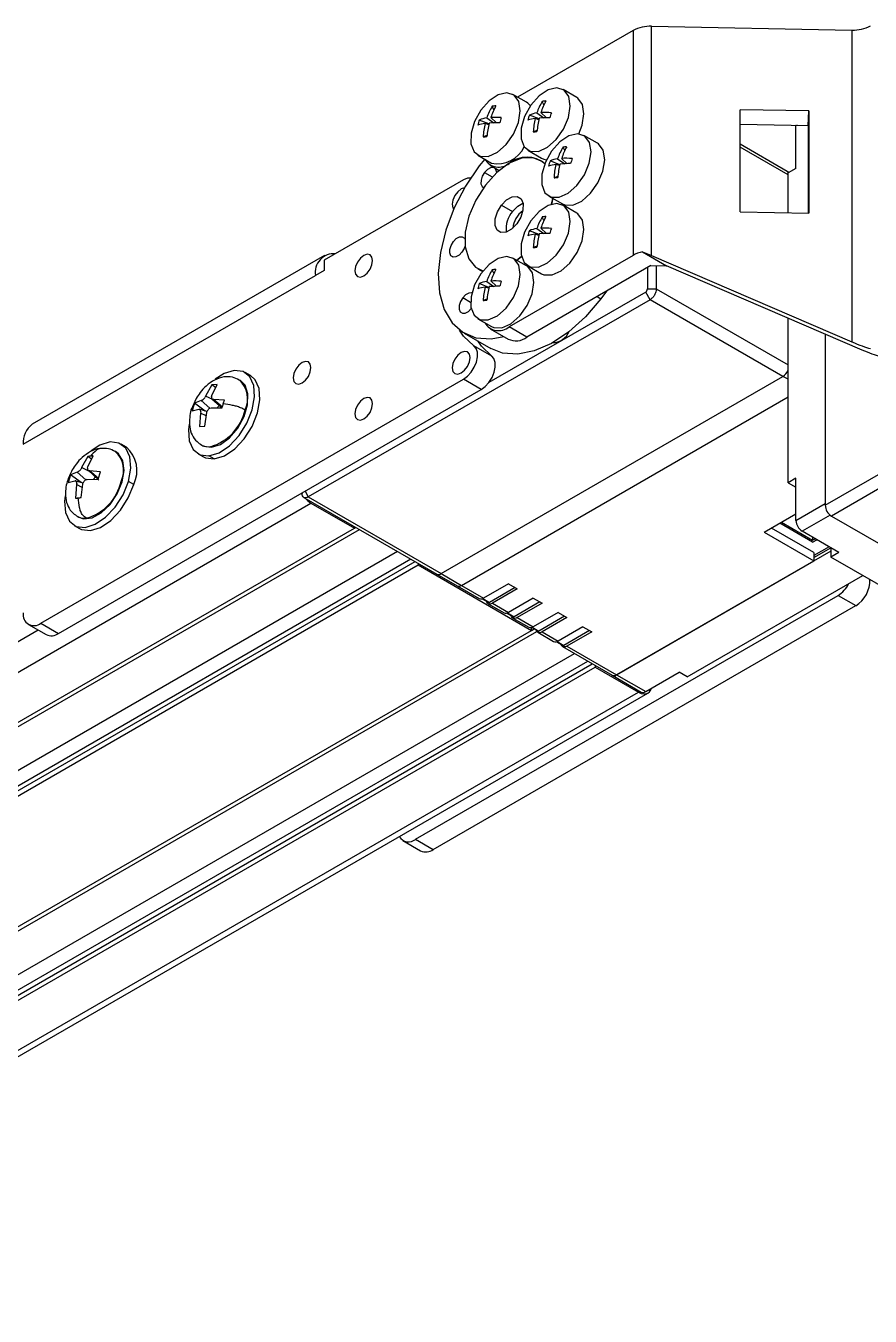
# Model space of a CAD drawing. Header units: millimetres. Extents: x 1258 to 2922, y -135 to 1239.
# Drawn here: x 1389.2 to 1422.9, y 163.7 to 215.2 of the extents above; entities that cross this region are included whole.
import ezdxf

# ---------------------------------------------------------------- set-up
doc = ezdxf.new("R2010")
doc.units = ezdxf.units.MM
doc.header["$LTSCALE"] = 6

msp = doc.modelspace()

# ---------------------------------------------------------------- linework, layer by layer
at = {"color": 7, "linetype": 'Continuous', "lineweight": 25}
for p, q in [((1413.398, 215.048), (1408.788, 212.387)), ((1413.398, 215.048), (1413.398, 206.066)), ((1414.138, 215.217), (1422.139, 215.067)), ((1414.138, 206.057), (1414.138, 215.217)), ((1422.139, 215.067), (1422.14, 202.612)), ((1409.149, 212.179), (1408.603, 212.493)), ((1411.149, 212.376), (1410.603, 212.691)), ((1407.841, 211.883), (1407.772, 212.02)), ((1409.841, 212.08), (1409.772, 212.218)), ((1420.423, 211.833), (1417.675, 211.884)), ((1417.675, 207.802), (1417.675, 211.884)), ((1420.391, 211.256), (1420.423, 211.833)), ((1420.423, 211.833), (1420.423, 207.75)), ((1407.645, 211.32), (1407.257, 211.471)), ((1407.637, 211.284), (1407.49, 211.332)), ((1407.556, 211.558), (1407.842, 211.36)), ((1407.945, 211.363), (1407.719, 211.575)), ((1409.645, 211.517), (1409.257, 211.669)), ((1409.637, 211.482), (1409.49, 211.53)), ((1409.556, 211.755), (1409.842, 211.558)), ((1409.945, 211.561), (1409.719, 211.773)), ((1407.565, 210.851), (1407.415, 210.798)), ((1409.565, 211.049), (1409.415, 210.996)), ((1411.235, 210.923), (1411.366, 211.264)), ((1411.977, 210.545), (1411.432, 210.86)), ((1417.675, 211.307), (1420.391, 211.256)), ((1419.905, 211.265), (1419.904, 211.235)), ((1419.904, 209.541), (1419.904, 211.235)), ((1420.391, 211.256), (1420.391, 207.751)), ((1410.669, 210.249), (1410.601, 210.387)), ((1419.557, 209.417), (1417.675, 210.504)), ((1407.203, 210.068), (1407.749, 209.754)), ((1407.477, 209.915), (1407.258, 209.64)), ((1409.203, 210.266), (1409.749, 209.952)), ((1410.474, 209.686), (1410.085, 209.838)), ((1410.385, 209.924), (1410.671, 209.727)), ((1410.773, 209.729), (1410.547, 209.942)), ((1407.699, 209.667), (1408.054, 209.462)), ((1410.465, 209.65), (1410.319, 209.698)), ((1419.623, 209.379), (1419.557, 209.417)), ((1419.904, 209.541), (1419.586, 209.357)), ((1419.586, 207.766), (1419.586, 209.357)), ((1406.628, 209.079), (1401.068, 205.869)), ((1410.394, 209.218), (1410.244, 209.165)), ((1410.032, 208.435), (1410.577, 208.12)), ((1410.146, 208.108), (1410.189, 208.344)), ((1408.145, 208.076), (1408.587, 207.821)), ((1411.149, 207.757), (1410.603, 208.072)), ((1417.675, 207.802), (1420.423, 207.75)), ((1409.841, 207.461), (1409.772, 207.599)), ((1406.663, 206.759), (1406.681, 206.731)), ((1409.645, 206.898), (1409.257, 207.05)), ((1409.637, 206.863), (1409.49, 206.91)), ((1409.556, 207.136), (1409.842, 206.939)), ((1409.945, 206.942), (1409.719, 207.154)), ((1409.565, 206.43), (1409.415, 206.377)), ((1413.775, 206.203), (1414.739, 205.646)), ((1413.775, 206.203), (1414.138, 206.057)), ((1401.077, 206.058), (1389.41, 199.322)), ((1401.068, 205.869), (1401.068, 205.46)), ((1413.398, 206.066), (1408.449, 203.209)), ((1409.149, 205.646), (1408.603, 205.961)), ((1414.106, 205.658), (1409.156, 202.801)), ((1409.203, 205.647), (1409.749, 205.332)), ((1414.106, 205.658), (1414.739, 205.646)), ((1414.138, 206.057), (1422.14, 202.612)), ((1414.327, 205.654), (1414.327, 204.724)), ((1422.541, 202.287), (1414.739, 205.646)), ((1389.047, 198.521), (1400.715, 205.256)), ((1401.068, 205.46), (1400.715, 205.256)), ((1407.199, 205.535), (1407.387, 205.426)), ((1407.841, 205.35), (1407.772, 205.488)), ((1413.973, 205.582), (1413.973, 204.724)), ((1407.645, 204.787), (1407.257, 204.939)), ((1407.637, 204.751), (1407.49, 204.799)), ((1407.556, 205.025), (1407.842, 204.828)), ((1407.945, 204.83), (1407.719, 205.043)), ((1412.338, 204.637), (1412.115, 204.331)), ((1413.973, 204.724), (1414.327, 204.724)), ((1414.079, 204.296), (1400.432, 196.417)), ((1407.565, 204.319), (1407.415, 204.266)), ((1413.902, 204.602), (1407.639, 200.986)), ((1414.079, 204.296), (1413.902, 204.602)), ((1419.382, 201.234), (1414.079, 204.296)), ((1407.203, 203.536), (1407.749, 203.221)), ((1407.699, 203.135), (1408.406, 202.726)), ((1409.156, 202.801), (1408.449, 203.209)), ((1419.586, 196.987), (1419.586, 203.56)), ((1406.656, 202.961), (1407.717, 202.349)), ((1421.071, 202.92), (1421.071, 196.15)), ((1421.071, 202.92), (1421.071, 196.084)), ((1407.754, 202.044), (1407.047, 202.452)), ((1389.755, 191.376), (1406.628, 201.117)), ((1397.717, 201.064), (1397.675, 201.088)), ((1398.117, 201.267), (1397.904, 201.389)), ((1405.735, 193.356), (1419.382, 201.234)), ((1407.336, 200.709), (1406.628, 201.117)), ((1390.462, 190.968), (1407.336, 200.709)), ((1396.578, 200.891), (1396.33, 200.449)), ((1396.574, 200.475), (1396.793, 200.913)), ((1396.793, 200.913), (1396.578, 200.891)), ((1396.728, 200.783), (1396.578, 200.891)), ((1395.95, 200.352), (1395.758, 199.901)), ((1396.156, 200.265), (1395.886, 200.157)), ((1396.313, 199.85), (1395.886, 200.157)), ((1396.192, 200.279), (1396.156, 200.265)), ((1396.33, 200.449), (1396.306, 200.4)), ((1396.505, 199.966), (1396.547, 199.976)), ((1396.547, 199.976), (1396.995, 199.982)), ((1396.562, 200.427), (1396.574, 200.475)), ((1396.585, 200.339), (1396.986, 199.974)), ((1396.647, 200.316), (1396.61, 200.323)), ((1397.083, 200.282), (1396.647, 200.316)), ((1406.548, 192.887), (1419.586, 200.413)), ((1395.798, 199.857), (1396.056, 199.925)), ((1396.056, 199.925), (1396.087, 199.923)), ((1396.385, 199.827), (1396.078, 199.925)), ((1396.129, 199.767), (1396.088, 199.226)), ((1396.135, 199.818), (1396.129, 199.767)), ((1396.303, 199.248), (1396.373, 199.792)), ((1396.349, 199.839), (1396.39, 199.843)), ((1396.373, 199.792), (1396.391, 199.845)), ((1421.071, 196.084), (1427.258, 199.656)), ((1396.088, 199.226), (1396.303, 199.248)), ((1427.505, 199.228), (1421.318, 195.656)), ((1393.167, 198.409), (1392.955, 198.532)), ((1396.176, 198.49), (1396.217, 198.466)), ((1396.565, 198.4), (1396.524, 198.424)), ((1391.626, 198.033), (1391.379, 197.591)), ((1391.624, 197.618), (1391.842, 198.056)), ((1391.777, 197.925), (1391.626, 198.033)), ((1392.767, 198.207), (1392.726, 198.231)), ((1396.03, 198.142), (1396.242, 198.019)), ((1396.677, 197.936), (1396.465, 198.059)), ((1391.206, 197.407), (1390.935, 197.297)), ((1391.241, 197.421), (1391.206, 197.407)), ((1391.379, 197.591), (1391.355, 197.542)), ((1391.612, 197.57), (1391.624, 197.618)), ((1391.635, 197.483), (1392.068, 197.089)), ((1391.697, 197.46), (1391.66, 197.466)), ((1392.134, 197.427), (1391.697, 197.46)), ((1392.046, 197.127), (1392.134, 197.427)), ((1390.935, 197.297), (1390.848, 196.997)), ((1390.848, 196.997), (1391.106, 197.067)), ((1391.358, 196.994), (1390.935, 197.297)), ((1391.106, 197.067), (1391.137, 197.064)), ((1391.435, 196.969), (1391.128, 197.067)), ((1391.18, 196.909), (1391.14, 196.368)), ((1391.185, 196.96), (1391.18, 196.909)), ((1391.355, 196.391), (1391.424, 196.935)), ((1391.403, 196.979), (1391.44, 196.984)), ((1391.424, 196.935), (1391.442, 196.988)), ((1391.556, 197.11), (1391.598, 197.12)), ((1391.598, 197.12), (1392.046, 197.127)), ((1393, 197.015), (1392.959, 197.039)), ((1393.458, 196.919), (1393.246, 197.041)), ((1419.904, 197.171), (1419.586, 196.987)), ((1419.586, 196.987), (1419.904, 196.803)), ((1419.904, 195.476), (1419.904, 197.171)), ((1400.163, 196.568), (1400.188, 196.528)), ((1400.257, 196.4), (1405.56, 193.339)), ((1400.432, 196.417), (1405.735, 193.356)), ((1347.505, 165.557), (1400.538, 196.173)), ((1400.538, 196.173), (1402.27, 195.172)), ((1419.904, 195.476), (1421.071, 196.15)), ((1391.226, 195.633), (1391.267, 195.609)), ((1418.639, 195.009), (1419.904, 195.739)), ((1420.566, 194.611), (1419.258, 195.366)), ((1419.329, 195.407), (1420.566, 194.693)), ((1421.318, 195.656), (1427.894, 191.86)), ((1359.844, 170.68), (1402.27, 195.172)), ((1359.989, 170.597), (1402.472, 195.122)), ((1391.08, 195.284), (1391.292, 195.162)), ((1402.27, 195.172), (1402.27, 195.238)), ((1402.27, 195.173), (1402.327, 195.205)), ((1418.639, 195.009), (1420.619, 193.866)), ((1420.619, 194.197), (1418.926, 195.174)), ((1421.619, 194.201), (1420.151, 195.048)), ((1420.566, 194.808), (1420.566, 194.693)), ((1420.566, 194.693), (1420.666, 194.751)), ((1420.566, 194.611), (1420.736, 194.71)), ((1421.228, 194.426), (1420.619, 194.074)), ((1420.619, 193.993), (1421.299, 194.385)), ((1421.3, 194.384), (1421.3, 194.017)), ((1361.506, 169.721), (1403.989, 194.246)), ((1362.036, 169.415), (1404.519, 193.94)), ((1362.213, 169.313), (1404.696, 193.838)), ((1421.3, 194.259), (1412.736, 189.315)), ((1412.736, 189.315), (1420.619, 193.866)), ((1420.619, 194.197), (1420.619, 193.866)), ((1421.619, 194.201), (1421.3, 194.017)), ((1424.942, 191.915), (1421.3, 194.017)), ((1362.39, 169.211), (1404.816, 193.703)), ((1404.816, 193.768), (1404.816, 193.703)), ((1404.816, 193.703), (1409.341, 191.09)), ((1405.56, 193.339), (1406.373, 192.869)), ((1405.735, 193.356), (1406.548, 192.887)), ((1415.564, 189.233), (1422.575, 193.281)), ((1406.373, 192.869), (1407.257, 192.359)), ((1406.548, 192.887), (1407.432, 192.376)), ((1408.422, 192.948), (1407.432, 192.376)), ((1408.687, 192.795), (1407.662, 192.203)), ((1408.422, 192.948), (1408.776, 192.744)), ((1404.71, 182.743), (1421.584, 192.484)), ((1407.376, 192.351), (1407.637, 192.2)), ((1408.776, 192.744), (1407.786, 192.172)), ((1409.412, 192.376), (1408.422, 191.805)), ((1409.412, 192.376), (1409.766, 192.172)), ((1421.584, 192.484), (1422.291, 192.076)), ((1405.417, 182.334), (1422.291, 192.076)), ((1407.611, 192.155), (1408.247, 191.787)), ((1407.786, 192.172), (1408.422, 191.805)), ((1408.366, 191.78), (1408.627, 191.629)), ((1409.677, 192.223), (1408.652, 191.631)), ((1409.766, 192.172), (1408.776, 191.601)), ((1410.402, 191.805), (1409.412, 191.233)), ((1410.402, 191.805), (1410.756, 191.601)), ((1389.255, 191.327), (1389.962, 190.918)), ((1389.755, 191.376), (1390.462, 190.968)), ((1408.601, 191.583), (1409.237, 191.216)), ((1408.776, 191.601), (1409.412, 191.233)), ((1409.356, 191.208), (1409.617, 191.057)), ((1410.667, 191.652), (1409.642, 191.06)), ((1410.756, 191.601), (1409.766, 191.029)), ((1411.392, 191.233), (1410.402, 190.662)), ((1411.392, 191.233), (1411.746, 191.029)), ((1366.915, 166.598), (1409.341, 191.09)), ((1367.06, 166.515), (1409.553, 191.046)), ((1409.341, 191.09), (1409.341, 191.204)), ((1409.341, 191.09), (1409.45, 191.153)), ((1409.591, 191.012), (1410.227, 190.644)), ((1409.766, 191.029), (1410.402, 190.662)), ((1411.657, 191.08), (1410.632, 190.488)), ((1411.746, 191.029), (1410.756, 190.458)), ((1410.346, 190.637), (1410.607, 190.486)), ((1410.581, 190.44), (1412.561, 189.297)), ((1410.756, 190.458), (1412.736, 189.315)), ((1368.577, 165.639), (1411.06, 190.164)), ((1369.107, 165.333), (1411.59, 189.858)), ((1369.284, 165.231), (1411.767, 189.756)), ((1411.887, 189.686), (1411.887, 189.621)), ((1369.461, 165.129), (1411.887, 189.621)), ((1411.887, 189.621), (1413.619, 188.621)), ((1412.561, 189.297), (1413.727, 188.624)), ((1412.736, 189.315), (1413.902, 188.641)), ((1413.902, 188.641), (1415.246, 189.417)), ((1415.564, 189.233), (1415.246, 189.417)), ((1370.885, 163.697), (1413.994, 188.584)), ((1404.21, 182.693), (1404.917, 182.285)), ((1404.71, 182.743), (1405.417, 182.334))]:
    msp.add_line(p, q, dxfattribs=at)
at = {"color": 8, "linetype": 'Continuous', "lineweight": 25}
for p, q in [((1419.953, 211.264), (1419.904, 211.235)), ((1419.586, 209.282), (1417.675, 210.386)), ((1407.467, 209.382), (1407.779, 209.202)), ((1406.224, 205.998), (1406.126, 206.054)), ((1414.327, 204.724), (1419.586, 201.688)), ((1406.913, 204.19), (1406.599, 204.372)), ((1411.96, 204.42), (1412.115, 204.331)), ((1419.586, 201.117), (1419.382, 201.234)), ((1396.504, 199.965), (1396.156, 200.265)), ((1396.615, 200.312), (1396.33, 200.449)), ((1397.002, 200.01), (1396.647, 200.316)), ((1396.356, 199.657), (1396.129, 199.767)), ((1391.553, 197.108), (1391.206, 197.407)), ((1391.669, 197.452), (1391.379, 197.591)), ((1392.054, 197.153), (1391.697, 197.46)), ((1391.407, 196.799), (1391.18, 196.909)), ((1400.299, 196.647), (1400.432, 196.417)), ((1421.267, 195.692), (1420.151, 195.048)), ((1407.394, 192.358), (1407.662, 192.203)), ((1408.384, 191.786), (1408.652, 191.631)), ((1409.374, 191.215), (1409.642, 191.06)), ((1346.975, 166.476), (1389.638, 191.105)), ((1410.364, 190.643), (1410.632, 190.488)), ((1370.885, 163.951), (1413.619, 188.621))]:
    msp.add_line(p, q, dxfattribs=at)
at = {"color": 7, "linetype": 'Continuous', "lineweight": 25, "flags": 128}
for points in [[(1408.821, 211.38), (1408.893, 211.834), (1408.832, 212.213), (1408.646, 212.466), (1408.359, 212.559), (1408.01, 212.479), (1407.648, 212.238), (1407.32, 211.867), (1407.07, 211.417), (1406.933, 210.949), (1406.927, 210.525), (1407.053, 210.204), (1407.294, 210.028), (1407.617, 210.021), (1407.979, 210.185), (1408.33, 210.496), (1408.624, 210.913), (1408.821, 211.38)], [(1410.821, 211.578), (1410.893, 212.032), (1410.832, 212.411), (1410.646, 212.664), (1410.359, 212.757), (1410.01, 212.677), (1409.648, 212.436), (1409.32, 212.065), (1409.07, 211.615), (1408.933, 211.147), (1408.927, 210.723), (1409.053, 210.402), (1409.294, 210.226), (1409.617, 210.219), (1409.979, 210.383), (1410.33, 210.694), (1410.624, 211.111), (1410.821, 211.578)], [(1411.366, 211.264), (1411.439, 211.717), (1411.377, 212.096), (1411.191, 212.349), (1411.149, 212.376)], [(1409.301, 212.039), (1409.191, 212.151), (1409.149, 212.179)], [(1411.649, 209.747), (1411.722, 210.201), (1411.66, 210.579), (1411.474, 210.832), (1411.187, 210.925), (1410.839, 210.846), (1410.476, 210.604), (1410.148, 210.234), (1409.899, 209.784), (1409.762, 209.316), (1409.756, 208.892), (1409.882, 208.571), (1410.123, 208.395), (1410.446, 208.388), (1410.807, 208.551), (1411.159, 208.863), (1411.453, 209.28), (1411.649, 209.747)], [(1412.194, 209.432), (1412.267, 209.886), (1412.206, 210.265), (1412.019, 210.518), (1411.977, 210.545)], [(1409.876, 209.728), (1409.79, 209.804), (1409.411, 209.968), (1408.954, 209.948), (1408.457, 209.746), (1407.958, 209.378), (1407.5, 208.874)], [(1409.749, 209.952), (1409.84, 209.911), (1409.946, 209.889)], [(1407.258, 209.64), (1406.712, 208.832), (1406.261, 207.964), (1405.92, 207.07), (1405.704, 206.185), (1405.621, 205.342), (1405.674, 204.575), (1405.86, 203.911), (1406.173, 203.378), (1406.601, 202.995), (1407.126, 202.777), (1407.73, 202.733), (1408.243, 202.82)], [(1407.467, 209.382), (1407.377, 209.231), (1407.327, 209.071), (1407.324, 208.926), (1407.369, 208.818), (1407.426, 208.774)], [(1407.955, 209.375), (1407.951, 209.415), (1407.906, 209.523), (1407.82, 209.577), (1407.706, 209.569), (1407.582, 209.501), (1407.467, 209.382)], [(1410.577, 208.12), (1410.668, 208.08), (1410.991, 208.073), (1411.353, 208.236), (1411.704, 208.548), (1411.998, 208.965), (1412.194, 209.432)], [(1419.604, 209.368), (1419.588, 209.391), (1419.557, 209.417), (1419.557, 209.417)], [(1406.673, 208.765), (1406.67, 208.765), (1406.534, 208.718)], [(1406.914, 209.154), (1406.789, 209.144), (1406.628, 209.079)], [(1407.5, 208.874), (1407.118, 208.275), (1406.844, 207.63), (1406.7, 206.99), (1406.698, 206.408), (1406.837, 205.93), (1407.108, 205.596), (1407.406, 205.45)], [(1406.534, 208.718), (1406.399, 208.609), (1406.284, 208.454), (1406.208, 208.277), (1406.181, 208.106), (1406.208, 207.965), (1406.239, 207.915)], [(1408.145, 208.076), (1408.351, 208.287), (1408.571, 208.408), (1408.773, 208.422), (1408.926, 208.326), (1409.006, 208.135), (1409.001, 207.877), (1408.912, 207.592), (1408.752, 207.324)], [(1410.19, 208.354), (1410.183, 208.303), (1410.152, 208.138)], [(1408.752, 207.324), (1408.547, 207.113), (1408.326, 206.991), (1408.124, 206.978), (1407.971, 207.074), (1407.892, 207.265), (1407.896, 207.523), (1407.985, 207.807), (1408.145, 208.076)], [(1408.587, 207.821), (1408.793, 208.032), (1409.003, 208.15)], [(1410.821, 206.959), (1410.893, 207.413), (1410.832, 207.792), (1410.646, 208.045), (1410.359, 208.138), (1410.01, 208.058), (1409.648, 207.817), (1409.32, 207.446), (1409.07, 206.996), (1408.933, 206.528), (1408.927, 206.104), (1409.053, 205.783), (1409.294, 205.607), (1409.617, 205.6), (1409.979, 205.764), (1410.33, 206.075), (1410.624, 206.492), (1410.821, 206.959)], [(1411.366, 206.644), (1411.439, 207.098), (1411.377, 207.477), (1411.191, 207.73), (1411.149, 207.757)], [(1406.126, 206.054), (1406.081, 206.162), (1406.084, 206.307), (1406.134, 206.467), (1406.224, 206.618), (1406.34, 206.736), (1406.464, 206.805), (1406.577, 206.813), (1406.663, 206.759)], [(1406.693, 206.45), (1406.655, 206.346), (1406.566, 206.195), (1406.45, 206.076), (1406.326, 206.008), (1406.212, 206), (1406.126, 206.054)], [(1409.749, 205.332), (1409.84, 205.292), (1410.163, 205.285), (1410.524, 205.449), (1410.876, 205.76), (1411.17, 206.177), (1411.366, 206.644)], [(1402.645, 206.065), (1402.51, 205.955), (1402.395, 205.801), (1402.318, 205.624), (1402.292, 205.452), (1402.318, 205.311), (1402.395, 205.223), (1402.51, 205.201), (1402.645, 205.248), (1402.78, 205.357), (1402.895, 205.512), (1402.972, 205.689), (1402.999, 205.86), (1402.972, 206.001), (1402.895, 206.089), (1402.78, 206.112), (1402.645, 206.065)], [(1408.821, 204.848), (1408.893, 205.302), (1408.832, 205.681), (1408.646, 205.933), (1408.359, 206.026), (1408.01, 205.947), (1407.648, 205.705), (1407.32, 205.335), (1407.07, 204.885), (1406.933, 204.417), (1406.927, 203.993), (1407.053, 203.672), (1407.294, 203.496), (1407.617, 203.489), (1407.979, 203.652), (1408.33, 203.964), (1408.624, 204.381), (1408.821, 204.848)], [(1408.76, 205.87), (1408.939, 206.022), (1408.944, 206.026)], [(1408.946, 206.028), (1408.794, 205.897), (1408.774, 205.881)], [(1409.366, 204.533), (1409.439, 204.987), (1409.377, 205.366), (1409.191, 205.619), (1409.149, 205.646)], [(1406.599, 204.372), (1406.509, 204.221), (1406.459, 204.061), (1406.456, 203.916), (1406.501, 203.808), (1406.587, 203.754), (1406.701, 203.762), (1406.825, 203.831), (1406.94, 203.949)], [(1406.963, 204.564), (1406.952, 204.567), (1406.839, 204.559), (1406.714, 204.491), (1406.599, 204.372)], [(1412.115, 204.331), (1411.496, 203.612), (1410.829, 203.012), (1410.137, 202.552), (1409.449, 202.251), (1408.791, 202.12), (1408.187, 202.165), (1407.717, 202.349)], [(1407.749, 203.221), (1407.84, 203.181), (1408.163, 203.174), (1408.524, 203.338), (1408.876, 203.649), (1409.17, 204.066), (1409.366, 204.533)], [(1407.047, 202.452), (1406.634, 202.845), (1406.473, 203.084)], [(1407.754, 202.044), (1407.341, 202.437), (1407.195, 202.65)], [(1406.534, 201.369), (1406.67, 201.478), (1406.784, 201.633), (1406.861, 201.81), (1406.888, 201.981), (1406.861, 202.122), (1406.784, 202.21), (1406.67, 202.233), (1406.534, 202.186), (1406.399, 202.076), (1406.284, 201.922), (1406.208, 201.745), (1406.181, 201.573), (1406.208, 201.433), (1406.284, 201.344), (1406.399, 201.322), (1406.534, 201.369)], [(1406.628, 201.117), (1406.789, 201.237), (1406.937, 201.401), (1407.059, 201.596), (1407.146, 201.805), (1407.19, 202.012), (1407.187, 202.198), (1407.138, 202.349), (1407.047, 202.452)], [(1407.336, 200.709), (1407.497, 200.829), (1407.644, 200.993), (1407.766, 201.188), (1407.853, 201.397), (1407.897, 201.603), (1407.894, 201.79), (1407.845, 201.941), (1407.754, 202.044)], [(1400.184, 201.786), (1400.049, 201.677), (1399.934, 201.522), (1399.858, 201.345), (1399.831, 201.174), (1399.858, 201.033), (1399.934, 200.945), (1400.049, 200.923), (1400.184, 200.97), (1400.32, 201.079), (1400.434, 201.233), (1400.511, 201.41), (1400.538, 201.582), (1400.511, 201.723), (1400.434, 201.811), (1400.32, 201.833), (1400.184, 201.786)], [(1396.465, 198.059), (1396.868, 198.182), (1397.282, 198.46), (1397.664, 198.866), (1397.979, 199.36), (1398.194, 199.894), (1398.289, 200.415), (1398.255, 200.872), (1398.095, 201.222), (1397.824, 201.428), (1397.469, 201.472)], [(1396.565, 198.4), (1396.925, 198.517), (1397.29, 198.785), (1397.616, 199.171), (1397.864, 199.629), (1398.003, 200.103), (1398.018, 200.537), (1397.906, 200.877), (1397.717, 201.064)], [(1396.677, 197.936), (1397.08, 198.059), (1397.494, 198.337), (1397.876, 198.743), (1398.191, 199.237), (1398.406, 199.771), (1398.501, 200.292), (1398.467, 200.75), (1398.307, 201.099), (1398.117, 201.267)], [(1397.469, 201.472), (1397.066, 201.349), (1396.716, 201.124)], [(1402.645, 199.532), (1402.78, 199.641), (1402.895, 199.796), (1402.972, 199.973), (1402.999, 200.145), (1402.972, 200.285), (1402.895, 200.373), (1402.78, 200.396), (1402.645, 200.349), (1402.51, 200.24), (1402.395, 200.085), (1402.318, 199.908), (1402.292, 199.736), (1402.318, 199.596), (1402.395, 199.507), (1402.51, 199.485), (1402.645, 199.532)], [(1395.668, 199.322), (1395.645, 199.116), (1395.679, 198.659), (1395.839, 198.309), (1396.11, 198.103), (1396.465, 198.059)], [(1393.246, 197.041), (1393.34, 197.562), (1393.304, 198.019), (1393.143, 198.367), (1392.871, 198.572), (1392.516, 198.614), (1392.112, 198.49), (1391.762, 198.263)], [(1396.176, 198.49), (1396.179, 198.489), (1396.197, 198.479)], [(1396.217, 198.466), (1396.254, 198.447), (1396.565, 198.4)], [(1393, 197.015), (1393.077, 197.475), (1393.027, 197.867), (1392.854, 198.144), (1392.767, 198.207)], [(1396.242, 198.019), (1396.322, 197.98), (1396.677, 197.936)], [(1390.719, 196.469), (1390.695, 196.254), (1390.73, 195.797), (1390.892, 195.449), (1391.163, 195.244), (1391.519, 195.202), (1391.923, 195.326), (1392.336, 195.606), (1392.718, 196.013), (1393.032, 196.507), (1393.246, 197.041)], [(1391.267, 195.609), (1391.454, 195.545), (1391.795, 195.582), (1392.163, 195.779), (1392.514, 196.112), (1392.804, 196.541), (1393, 197.015)], [(1391.292, 195.162), (1391.376, 195.121), (1391.731, 195.079), (1392.135, 195.204), (1392.548, 195.483), (1392.93, 195.89), (1393.244, 196.385), (1393.458, 196.919)], [(1391.226, 195.633), (1391.231, 195.63), (1391.249, 195.62)], [(1407.786, 192.172), (1407.738, 192.15), (1407.691, 192.139), (1407.648, 192.141), (1407.611, 192.155), (1407.58, 192.18), (1407.557, 192.217), (1407.545, 192.254)], [(1408.776, 191.601), (1408.727, 191.578), (1408.681, 191.568), (1408.638, 191.569), (1408.601, 191.583), (1408.57, 191.609), (1408.547, 191.645), (1408.535, 191.682)], [(1409.766, 191.029), (1409.717, 191.007), (1409.671, 190.996), (1409.628, 190.998), (1409.591, 191.012), (1409.56, 191.037), (1409.537, 191.074), (1409.525, 191.111)], [(1410.756, 190.458), (1410.707, 190.435), (1410.661, 190.425), (1410.618, 190.426), (1410.581, 190.44), (1410.55, 190.466), (1410.527, 190.502), (1410.515, 190.539)], [(1413.619, 188.621), (1413.723, 188.573), (1413.822, 188.55), (1413.914, 188.554), (1413.994, 188.584), (1414.06, 188.638), (1414.109, 188.716), (1414.13, 188.773)]]:
    msp.add_lwpolyline(points, dxfattribs=at)
at = {"color": 8, "linetype": 'Continuous', "lineweight": 25, "flags": 128}
for points in [[(1396.197, 198.479), (1396.34, 198.43), (1396.524, 198.424)], [(1391.249, 195.62), (1391.393, 195.572), (1391.577, 195.567)]]:
    msp.add_lwpolyline(points, dxfattribs=at)
at = {"color": 7, "linetype": 'Continuous', "lineweight": 25}
for centre, radius, start, end in [((1414.081, 213.761), 1.457, 87.7662, 117.9417), ((1422.197, 216.523), 1.458, 267.7484, 297.9401), ((1409.792, 210.796), 2.361, 148.7781, 161.1946), ((1410.362, 210.703), 2.783, 151.3822, 161.7414), ((1407.96, 210.973), 1.064, 92.2206, 100.1663), ((1411.792, 210.994), 2.361, 148.7781, 161.1946), ((1412.362, 210.901), 2.783, 151.3822, 161.7414), ((1409.96, 211.171), 1.064, 92.2206, 100.1663), ((1409.194, 210.795), 2.052, 160.7466, 166.6733), ((1407.696, 209.683), 1.662, 97.1118, 107.4595), ((1407.713, 210.449), 1.12, 98.0486, 114.0372), ((1410.177, 210.681), 2.765, 166.394, 177.5701), ((1411.049, 210.495), 3.501, 165.8843, 174.772), ((1408.021, 206.637), 4.726, 89.322, 94.4686), ((1407.875, 208.886), 2.694, 84.4186, 93.3114), ((1417.064, 208.847), 9.332, 163.0586, 164.3612), ((1411.194, 210.993), 2.052, 160.7466, 166.6733), ((1409.696, 209.881), 1.662, 97.1118, 107.4595), ((1409.713, 210.647), 1.12, 98.0486, 114.0372), ((1412.177, 210.879), 2.765, 166.394, 177.5701), ((1413.049, 210.693), 3.501, 165.8843, 174.772), ((1410.021, 206.835), 4.726, 89.322, 94.4686), ((1409.875, 209.084), 2.694, 84.4186, 93.3114), ((1419.064, 209.045), 9.332, 163.0586, 164.3612), ((1406.928, 215.968), 5.193, 275.3798, 277.0071), ((1408.928, 216.166), 5.193, 275.3798, 277.0071), ((1407.997, 210.884), 1.157, 257.614, 335.6163), ((1412.62, 209.163), 2.361, 148.7781, 161.1946), ((1413.191, 209.07), 2.783, 151.3822, 161.7414), ((1410.788, 209.339), 1.064, 92.2206, 100.1663), ((1408.036, 210.238), 0.646, 209.9894, 309.7374), ((1409.154, 208.852), 1.135, 50.513, 128.4415), ((1412.023, 209.161), 2.052, 160.7466, 166.6733), ((1410.541, 208.815), 1.12, 98.0486, 114.0372), ((1410.703, 207.252), 2.694, 84.4186, 93.3114), ((1419.892, 207.214), 9.332, 163.0586, 164.3612), ((1410.524, 208.049), 1.662, 97.1118, 107.4595), ((1413.006, 209.048), 2.765, 166.394, 177.5701), ((1413.877, 208.862), 3.501, 165.8843, 174.772), ((1410.85, 205.004), 4.726, 89.322, 94.4686), ((1419.494, 209.308), 0.126, 28.3755, 59.6203), ((1409.757, 214.335), 5.193, 275.3798, 277.0071), ((1409.395, 207.123), 1.067, 139.207, 186.3014), ((1409.592, 207.04), 1.005, 126.402, 173.6034), ((1411.792, 206.375), 2.361, 148.7781, 161.1946), ((1412.362, 206.282), 2.783, 151.3822, 161.7414), ((1409.96, 206.552), 1.064, 92.2206, 100.1663), ((1411.194, 206.374), 2.052, 160.7466, 166.6733), ((1409.696, 205.262), 1.662, 97.1118, 107.4595), ((1409.713, 206.028), 1.12, 98.0486, 114.0372), ((1412.177, 206.26), 2.765, 166.394, 177.5701), ((1413.049, 206.074), 3.501, 165.8843, 174.772), ((1410.021, 202.216), 4.726, 89.322, 94.4686), ((1409.875, 204.465), 2.694, 84.4186, 93.3114), ((1419.064, 204.426), 9.332, 163.0586, 164.3612), ((1408.928, 211.547), 5.193, 275.3798, 277.0071), ((1414.009, 204.97), 1.255, 100.7665, 119.1296), ((1401.453, 205.384), 0.749, 84.7887, 189.7992), ((1409.792, 204.264), 2.361, 148.7781, 161.1946), ((1410.362, 204.171), 2.783, 151.3822, 161.7414), ((1407.96, 204.44), 1.064, 92.2206, 100.1663), ((1409.194, 204.262), 2.052, 160.7466, 166.6733), ((1407.696, 203.15), 1.662, 97.1118, 107.4595), ((1407.713, 203.916), 1.12, 98.0486, 114.0372), ((1410.177, 204.149), 2.765, 166.394, 177.5701), ((1411.049, 203.963), 3.501, 165.8843, 174.772), ((1408.021, 200.105), 4.726, 89.322, 94.4686), ((1407.875, 202.353), 2.694, 84.4186, 93.3114), ((1417.064, 202.315), 9.332, 163.0586, 164.3612), ((1413.819, 204.731), 0.154, 302.6047, 357.3949), ((1406.928, 209.436), 5.193, 275.3798, 277.0071), ((1408.036, 203.706), 0.646, 210.6308, 309.7255), ((1408.721, 203.367), 0.714, 243.7957, 307.5147), ((1410.178, 203.307), 0.727, 270.8074, 337.3568), ((1419.096, 201.683), 0.532, 302.5414, 336.9631), ((1419.102, 201.678), 0.525, 302.3085, 337.196), ((1396.4, 200.325), 0.528, 319.0678, 332.5468), ((1395.962, 200.339), 1.995, 286.3337, 347.0602), ((1389.905, 198.616), 0.863, 125.0133, 186.2988), ((1392.337, 197.474), 1.251, 333.6621, 48.435), ((1391.009, 197.484), 2, 286.4938, 347.1235), ((1391.449, 197.467), 0.529, 319.4931, 332.7572), ((1401.039, 197.003), 0.97, 220.3038, 238.8745), ((1421.608, 196.109), 0.538, 182.6055, 237.3945), ((1420.441, 195.501), 0.538, 182.6055, 237.3945), ((1405.633, 193.499), 0.176, 245.6929, 305.6176), ((1406.446, 193.03), 0.176, 245.6929, 305.6176), ((1420.954, 193.483), 1.181, 302.2034, 333.4197), ((1421.669, 193.085), 1.186, 301.6614, 1.7182), ((1407.33, 192.519), 0.176, 245.6929, 305.6176), ((1389.479, 191.715), 0.437, 170.786, 309.2033), ((1407.647, 192.223), 0.0251, 245.686, 305.6182), ((1408.32, 191.948), 0.176, 245.6929, 305.6176), ((1408.637, 191.652), 0.0251, 245.686, 305.6182), ((1409.31, 191.376), 0.176, 245.6929, 305.6176), ((1390.169, 191.377), 0.503, 245.6929, 305.6176), ((1409.627, 191.08), 0.0251, 245.686, 305.6182), ((1410.3, 190.805), 0.176, 245.6929, 305.6176), ((1410.617, 190.509), 0.0251, 245.686, 305.6182), ((1412.633, 189.458), 0.176, 245.6929, 305.6176), ((1413.8, 188.784), 0.176, 245.6929, 305.6176), ((1404.434, 183.074), 0.431, 211.094, 309.7162), ((1405.124, 182.743), 0.503, 245.6929, 305.6176)]:
    msp.add_arc(centre, radius, start, end, dxfattribs=at)
at = {"color": 8, "linetype": 'Continuous', "lineweight": 25}
for centre, radius, start, end in [((1396.984, 200.333), 1.023, 334.4207, 47.6904), ((1392.038, 197.477), 1.02, 334.5255, 47.7932)]:
    msp.add_arc(centre, radius, start, end, dxfattribs=at)
at = {"color": 7, "linetype": 'Continuous', "lineweight": 25}
for points in [[(1414.327, 204.724), (1414.323, 204.685), (1414.315, 204.606), (1414.258, 204.478), (1414.176, 204.365), (1414.111, 204.319), (1414.079, 204.296)], [(1400.432, 196.417), (1400.399, 196.403), (1400.335, 196.374), (1400.253, 196.393), (1400.196, 196.454), (1400.188, 196.525), (1400.184, 196.56)]]:
    msp.add_open_spline(points, degree=3, dxfattribs=at)
for points, knots in [([(1422.14, 202.612), (1422.283, 202.553), (1422.57, 202.434), (1422.776, 202.372), (1422.88, 202.341)], [0, 0, 0, 0, 0.4983538, 1, 1, 1, 1]), ([(1423.28, 202.017), (1423.177, 202.048), (1422.971, 202.11), (1422.684, 202.228), (1422.541, 202.287)], [0, 0, 0, 0, 0.501646, 1, 1, 1, 1]), ([(1397.675, 201.088), (1397.585, 201.131), (1397.378, 201.228), (1397.041, 201.227), (1396.683, 201.106), (1396.361, 200.876), (1396.115, 200.613), (1396.001, 200.432), (1395.95, 200.352)], [0, 0, 0, 0, 0.141423, 0.321525, 0.516844, 0.711735, 0.873078, 1, 1, 1, 1]), ([(1395.837, 200.009), (1395.829, 199.981), (1395.815, 199.931), (1395.803, 199.88), (1395.798, 199.857)], [0, 0, 0, 0, 0.559869, 1, 1, 1, 1]), ([(1395.886, 200.157), (1395.876, 200.129), (1395.859, 200.081), (1395.844, 200.031), (1395.837, 200.009)], [0, 0, 0, 0, 0.560075, 1, 1, 1, 1]), ([(1396.192, 200.279), (1396.202, 200.285), (1396.222, 200.298), (1396.253, 200.327), (1396.282, 200.362), (1396.298, 200.387), (1396.306, 200.4)], [0, 0, 0, 0, 0.250273, 0.5, 0.749727, 1, 1, 1, 1]), ([(1396.562, 200.427), (1396.561, 200.415), (1396.56, 200.391), (1396.569, 200.36), (1396.585, 200.336), (1396.602, 200.327), (1396.61, 200.323)], [0, 0, 0, 0, 0.250273, 0.5, 0.749727, 1, 1, 1, 1]), ([(1396.995, 199.982), (1397.002, 200.011), (1397.015, 200.062), (1397.029, 200.112), (1397.036, 200.134)], [0, 0, 0, 0, 0.560075, 1, 1, 1, 1]), ([(1397.036, 200.134), (1397.044, 200.162), (1397.059, 200.212), (1397.076, 200.26), (1397.083, 200.282)], [0, 0, 0, 0, 0.559869, 1, 1, 1, 1]), ([(1397.907, 199.892), (1397.85, 199.922), (1397.748, 199.977), (1397.564, 200.04), (1397.326, 200.094), (1397.155, 200.117), (1397.036, 200.134)], [0, 0, 0, 0, 0.233001, 0.418435, 0.591328, 1, 1, 1, 1]), ([(1395.758, 199.901), (1395.756, 199.898), (1395.715, 199.801), (1395.686, 199.564), (1395.676, 199.221), (1395.775, 198.891), (1395.945, 198.645), (1396.11, 198.534), (1396.176, 198.49)], [0, 0, 0, 0, 0.006377, 0.182156, 0.415747, 0.642315, 0.857476, 1, 1, 1, 1]), ([(1396.135, 199.818), (1396.134, 199.831), (1396.133, 199.857), (1396.123, 199.887), (1396.108, 199.911), (1396.094, 199.919), (1396.087, 199.923)], [0, 0, 0, 0, 0.250273, 0.5, 0.749727, 1, 1, 1, 1]), ([(1396.505, 199.966), (1396.494, 199.96), (1396.471, 199.949), (1396.44, 199.92), (1396.412, 199.886), (1396.398, 199.858), (1396.391, 199.845)], [0, 0, 0, 0, 0.250273, 0.5, 0.749727, 1, 1, 1, 1]), ([(1392.148, 198.35), (1392.133, 198.351), (1391.991, 198.358), (1391.734, 198.239), (1391.412, 198.021), (1391.165, 197.756), (1391.051, 197.575), (1391.001, 197.495)], [0, 0, 0, 0, 0.032672, 0.311145, 0.589009, 0.819043, 1, 1, 1, 1]), ([(1391.73, 198.048), (1391.71, 198.045), (1391.675, 198.041), (1391.641, 198.035), (1391.626, 198.033)], [0, 0, 0, 0, 0.559869, 1, 1, 1, 1]), ([(1391.842, 198.056), (1391.82, 198.055), (1391.782, 198.053), (1391.746, 198.049), (1391.73, 198.048)], [0, 0, 0, 0, 0.5600747, 1, 1, 1, 1]), ([(1392.726, 198.231), (1392.635, 198.275), (1392.443, 198.368), (1392.249, 198.356), (1392.148, 198.35)], [0, 0, 0, 0, 0.473604, 1, 1, 1, 1]), ([(1391.001, 197.495), (1390.926, 197.343), (1390.807, 197.1), (1390.73, 196.708), (1390.728, 196.363), (1390.825, 196.034), (1390.995, 195.787), (1391.16, 195.677), (1391.226, 195.633)], [0, 0, 0, 0, 0.225449, 0.362472, 0.544562, 0.721176, 0.888899, 1, 1, 1, 1]), ([(1391.241, 197.421), (1391.251, 197.427), (1391.272, 197.44), (1391.302, 197.469), (1391.331, 197.503), (1391.347, 197.529), (1391.355, 197.542)], [0, 0, 0, 0, 0.250273, 0.5, 0.749727, 1, 1, 1, 1]), ([(1391.612, 197.57), (1391.611, 197.558), (1391.61, 197.534), (1391.619, 197.503), (1391.635, 197.479), (1391.652, 197.471), (1391.66, 197.466)], [0, 0, 0, 0, 0.250273, 0.5, 0.749727, 1, 1, 1, 1]), ([(1391.185, 196.96), (1391.185, 196.973), (1391.184, 196.999), (1391.174, 197.029), (1391.159, 197.053), (1391.144, 197.06), (1391.137, 197.064)], [0, 0, 0, 0, 0.250273, 0.5, 0.749727, 1, 1, 1, 1]), ([(1391.556, 197.11), (1391.545, 197.104), (1391.522, 197.092), (1391.491, 197.064), (1391.462, 197.029), (1391.449, 197.002), (1391.442, 196.988)], [0, 0, 0, 0, 0.250273, 0.5, 0.749727, 1, 1, 1, 1]), ([(1391.14, 196.368), (1391.158, 196.371), (1391.192, 196.375), (1391.228, 196.379), (1391.243, 196.381)], [0, 0, 0, 0, 0.560075, 1, 1, 1, 1]), ([(1391.243, 196.381), (1391.264, 196.383), (1391.3, 196.387), (1391.338, 196.39), (1391.355, 196.391)], [0, 0, 0, 0, 0.559869, 1, 1, 1, 1]), ([(1391.577, 195.567), (1391.525, 195.602), (1391.431, 195.666), (1391.337, 195.825), (1391.272, 196.063), (1391.255, 196.25), (1391.243, 196.381)], [0, 0, 0, 0, 0.233001, 0.418435, 0.591328, 1, 1, 1, 1])]:
    msp.add_open_spline(points, degree=3, knots=knots, dxfattribs=at)
at = {"color": 8, "linetype": 'Continuous', "lineweight": 25}
for points, knots in [([(1395.757, 199.902), (1395.757, 199.902), (1395.757, 199.946), (1395.798, 199.978), (1395.837, 200.009)], [0, 0, 0, 0, 0.018838, 1, 1, 1, 1]), ([(1392.148, 198.349), (1392.123, 198.348), (1392.056, 198.344), (1391.91, 198.241), (1391.805, 198.128), (1391.73, 198.048)], [0, 0, 0, 0, 0.147643, 0.40104, 1, 1, 1, 1])]:
    msp.add_open_spline(points, degree=3, knots=knots, dxfattribs=at)

doc.saveas('drawing.dxf')
